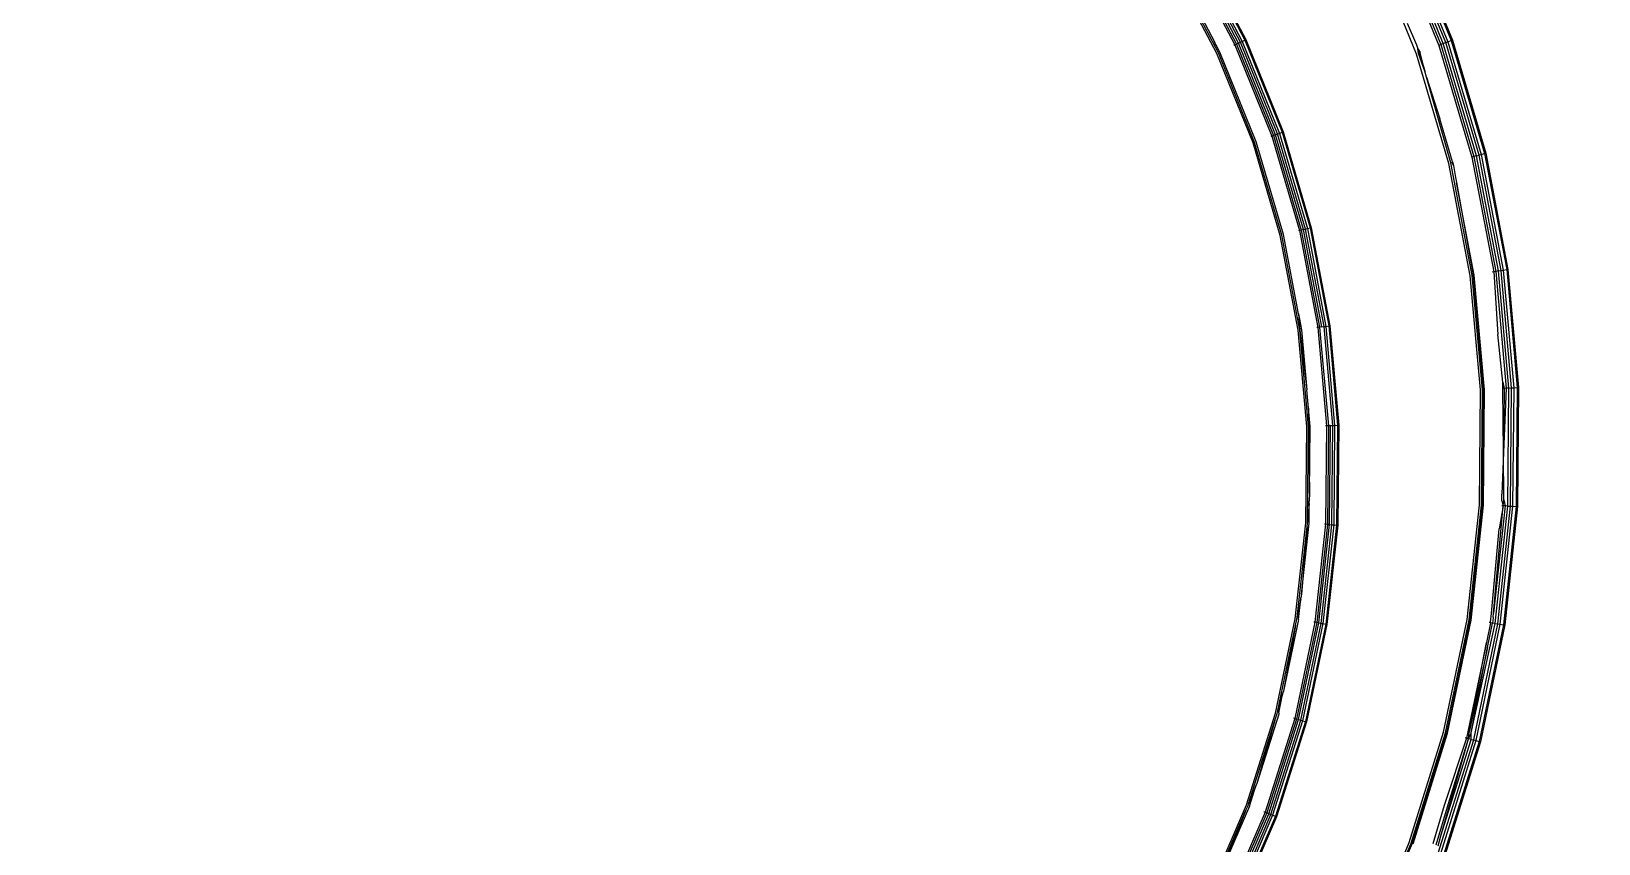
# Model space of a CAD drawing. Header units: millimetres. Extents: x -4865574 to 353735, y -2734656 to 279194.
# Drawn here: x -4826062.58 to -4826013.07, y -2670789.45 to -2670763.81 of the extents above; entities that cross this region are included whole.
import ezdxf

# ---------------------------------------------------------------- set-up
doc = ezdxf.new("R2010")
doc.units = ezdxf.units.MM
doc.layers.add('+AT9-Hardscape', color=1, linetype='Continuous')
doc.layers.add('+AT9-Hatch', color=8, linetype='Continuous')

# ---------------------------------------------------------------- blocks, each defined once
blk = doc.blocks.new('TABLE2')
at = {"layer": '+AT9-Hardscape'}
for p, q in [((1327.863, -409.819), (1326.467, -406.407)), ((1326.528, -406.375), (1327.927, -409.794)), ((1326.629, -406.324), (1328.032, -409.753)), ((1326.665, -406.305), (1328.07, -409.738)), ((1326.94, -410.181), (1325.582, -406.862)), ((1326.254, -406.516), (1327.641, -409.906)), ((1326.316, -406.484), (1327.706, -409.881)), ((1327.784, -409.85), (1326.391, -406.446)), ((1319.758, -407.148), (1321.2, -409.892)), ((1319.807, -407.117), (1321.252, -409.866)), ((1321.316, -409.835), (1319.867, -407.08)), ((1321.379, -409.805), (1319.927, -407.042)), ((1319.976, -407.012), (1321.431, -409.779)), ((1320.056, -406.962), (1321.515, -409.738)), ((1320.085, -406.944), (1321.546, -409.723)), ((1320.634, -410.167), (1319.222, -407.481)), ((1320.682, -410.144), (1319.267, -407.452)), ((1319.57, -407.914), (1320.572, -409.82)), ((1326.645, -409.205), (1326.937, -409.889)), ((1320.584, -409.85), (1320.572, -409.82)), ((1320.615, -409.902), (1320.584, -409.85)), ((1321.2, -409.892), (1321.167, -409.908)), ((1321.252, -409.866), (1321.2, -409.892)), ((1321.2, -409.892), (1322.366, -412.77)), ((1321.316, -409.835), (1321.252, -409.866)), ((1321.252, -409.866), (1322.42, -412.75)), ((1321.316, -409.835), (1321.379, -409.805)), ((1322.486, -412.726), (1321.316, -409.835)), ((1321.379, -409.805), (1321.431, -409.779)), ((1322.553, -412.702), (1321.379, -409.805)), ((1321.431, -409.779), (1321.515, -409.738)), ((1321.431, -409.779), (1322.607, -412.683)), ((1321.515, -409.738), (1321.546, -409.723)), ((1321.515, -409.738), (1322.695, -412.651)), ((1321.546, -409.723), (1322.727, -412.639)), ((1326.937, -409.889), (1326.975, -410.01)), ((1327.706, -409.881), (1327.641, -409.906)), ((1327.784, -409.85), (1327.706, -409.881)), ((1327.706, -409.881), (1328.752, -413.412)), ((1327.784, -409.85), (1327.863, -409.819)), ((1328.833, -413.389), (1327.784, -409.85)), ((1327.863, -409.819), (1327.927, -409.794)), ((1328.914, -413.367), (1327.863, -409.819)), ((1327.927, -409.794), (1328.032, -409.753)), ((1327.927, -409.794), (1328.98, -413.348)), ((1328.032, -409.753), (1328.07, -409.738)), ((1328.032, -409.753), (1329.088, -413.318)), ((1328.07, -409.738), (1329.128, -413.307)), ((1320.73, -410.12), (1320.615, -409.902)), ((1321.775, -412.985), (1320.634, -410.167)), ((1321.825, -412.967), (1320.682, -410.144)), ((1321.875, -412.949), (1320.73, -410.12)), ((1327.962, -413.631), (1326.94, -410.181)), ((1326.975, -410.01), (1327.059, -410.135)), ((1326.975, -410.01), (1327.03, -410.146)), ((1326.999, -410.158), (1326.975, -410.01)), ((1327.2, -410.718), (1326.999, -410.158)), ((1327.03, -410.146), (1327.2, -410.718)), ((1327.2, -410.718), (1327.059, -410.135)), ((1327.641, -409.906), (1328.685, -413.43)), ((1327.258, -410.913), (1327.2, -410.718)), ((1328.023, -413.614), (1327.258, -410.913)), ((1327.258, -410.913), (1327.677, -412.221)), ((1328.079, -413.578), (1327.677, -412.221)), ((1322.366, -412.77), (1322.332, -412.783)), ((1322.42, -412.75), (1322.366, -412.77)), ((1322.366, -412.77), (1323.243, -415.754)), ((1322.486, -412.726), (1322.42, -412.75)), ((1322.42, -412.75), (1323.299, -415.74)), ((1322.486, -412.726), (1322.553, -412.702)), ((1323.367, -415.723), (1322.486, -412.726)), ((1322.553, -412.702), (1322.607, -412.683)), ((1323.435, -415.706), (1322.553, -412.702)), ((1322.607, -412.683), (1322.695, -412.651)), ((1322.607, -412.683), (1323.491, -415.692)), ((1322.695, -412.651), (1322.727, -412.639)), ((1322.695, -412.651), (1323.582, -415.669)), ((1322.727, -412.639), (1323.615, -415.661)), ((1322.634, -415.906), (1321.775, -412.985)), ((1322.685, -415.893), (1321.825, -412.967)), ((1322.737, -415.88), (1321.875, -412.949)), ((1328.914, -413.367), (1328.98, -413.348)), ((1328.98, -413.348), (1329.088, -413.318)), ((1328.98, -413.348), (1329.677, -417.002)), ((1329.088, -413.318), (1329.128, -413.307)), ((1329.088, -413.318), (1329.787, -416.983)), ((1329.128, -413.307), (1329.827, -416.976)), ((1328.638, -417.178), (1327.962, -413.631)), ((1328.701, -417.167), (1328.023, -413.614)), ((1328.079, -413.578), (1328.055, -413.605)), ((1328.055, -413.605), (1328.104, -413.702)), ((1328.079, -413.578), (1328.104, -413.702)), ((1328.104, -413.702), (1328.173, -414.073)), ((1328.752, -413.412), (1328.685, -413.43)), ((1328.685, -413.43), (1329.376, -417.053)), ((1328.833, -413.389), (1328.752, -413.412)), ((1328.752, -413.412), (1329.444, -417.041)), ((1328.833, -413.389), (1328.914, -413.367)), ((1329.526, -417.027), (1328.833, -413.389)), ((1329.609, -417.013), (1328.914, -413.367)), ((1328.173, -414.073), (1328.185, -414.132)), ((1328.185, -414.132), (1328.194, -414.17)), ((1328.194, -414.17), (1328.206, -414.237)), ((1328.763, -417.157), (1328.206, -414.237)), ((1328.206, -414.237), (1328.733, -417.162)), ((1323.243, -415.754), (1323.208, -415.763)), ((1323.299, -415.74), (1323.243, -415.754)), ((1323.243, -415.754), (1323.822, -418.812)), ((1323.367, -415.723), (1323.299, -415.74)), ((1323.299, -415.74), (1323.879, -418.804)), ((1323.367, -415.723), (1323.435, -415.706)), ((1323.949, -418.794), (1323.367, -415.723)), ((1323.435, -415.706), (1323.491, -415.692)), ((1324.018, -418.784), (1323.435, -415.706)), ((1323.491, -415.692), (1323.582, -415.669)), ((1323.491, -415.692), (1324.075, -418.776)), ((1323.582, -415.669), (1323.615, -415.661)), ((1323.582, -415.669), (1324.168, -418.763)), ((1323.615, -415.661), (1324.202, -418.758)), ((1323.201, -418.9), (1322.634, -415.906)), ((1323.253, -418.892), (1322.685, -415.893)), ((1323.21, -418.378), (1322.737, -415.88)), ((1328.961, -420.784), (1328.638, -417.178)), ((1329.024, -420.78), (1328.701, -417.167)), ((1328.733, -417.162), (1329.057, -420.778)), ((1329.087, -420.776), (1328.763, -417.157)), ((1329.376, -417.053), (1329.333, -417.06)), ((1329.444, -417.041), (1329.376, -417.053)), ((1329.376, -417.053), (1329.51, -419.038)), ((1329.526, -417.027), (1329.444, -417.041)), ((1329.444, -417.041), (1329.774, -420.732)), ((1329.526, -417.027), (1329.609, -417.013)), ((1329.858, -420.727), (1329.526, -417.027)), ((1329.609, -417.013), (1329.677, -417.002)), ((1329.941, -420.721), (1329.609, -417.013)), ((1329.677, -417.002), (1329.787, -416.983)), ((1329.677, -417.002), (1330.009, -420.717)), ((1329.787, -416.983), (1329.827, -416.976)), ((1329.787, -416.983), (1330.12, -420.71)), ((1329.827, -416.976), (1330.161, -420.707)), ((1323.21, -418.378), (1323.306, -418.885)), ((1323.21, -418.378), (1323.253, -418.892)), ((1323.879, -418.804), (1323.822, -418.812)), ((1323.949, -418.794), (1323.879, -418.804)), ((1323.879, -418.804), (1324.155, -421.911)), ((1323.949, -418.794), (1324.018, -418.784)), ((1324.018, -418.784), (1324.075, -418.776)), ((1324.296, -421.906), (1324.018, -418.784)), ((1324.075, -418.776), (1324.168, -418.763)), ((1324.075, -418.776), (1324.353, -421.903)), ((1324.168, -418.763), (1324.202, -418.758)), ((1324.168, -418.763), (1324.447, -421.9)), ((1324.202, -418.758), (1324.481, -421.899)), ((1323.471, -421.936), (1323.201, -418.9)), ((1323.524, -421.934), (1323.253, -418.892)), ((1323.253, -418.892), (1323.475, -420.781)), ((1323.306, -418.885), (1323.475, -420.781)), ((1323.822, -418.812), (1323.786, -418.817)), ((1323.822, -418.812), (1324.098, -421.913)), ((1329.67, -420.537), (1329.51, -419.038)), ((1323.525, -421.353), (1323.475, -420.781)), ((1328.928, -424.413), (1328.961, -420.784)), ((1328.991, -424.416), (1329.024, -420.78)), ((1329.057, -420.778), (1329.024, -424.417)), ((1329.053, -424.418), (1329.087, -420.776)), ((1329.663, -420.739), (1329.67, -420.537)), ((1329.706, -420.736), (1329.663, -420.739)), ((1329.687, -422.753), (1329.663, -420.739)), ((1329.67, -420.537), (1329.706, -420.736)), ((1329.774, -420.732), (1329.687, -422.753)), ((1329.706, -420.736), (1329.687, -422.753)), ((1329.774, -420.732), (1329.706, -420.736)), ((1329.858, -420.727), (1329.774, -420.732)), ((1329.823, -424.45), (1329.858, -420.727)), ((1329.858, -420.727), (1329.941, -420.721)), ((1329.907, -424.453), (1329.941, -420.721)), ((1329.941, -420.721), (1330.009, -420.717)), ((1330.009, -420.717), (1329.975, -424.456)), ((1330.009, -420.717), (1330.12, -420.71)), ((1330.12, -420.71), (1330.086, -424.46)), ((1330.12, -420.71), (1330.161, -420.707)), ((1330.161, -420.707), (1330.127, -424.462)), ((1323.525, -421.353), (1323.524, -421.934)), ((1323.577, -421.932), (1323.525, -421.353)), ((1323.44, -424.983), (1323.471, -421.936)), ((1323.494, -424.954), (1323.524, -421.934)), ((1323.524, -421.934), (1323.556, -424.038)), ((1323.556, -424.038), (1323.577, -421.932)), ((1324.098, -421.913), (1324.061, -421.914)), ((1324.098, -421.913), (1324.067, -425.025)), ((1324.155, -421.911), (1324.098, -421.913)), ((1324.155, -421.911), (1324.124, -425.029)), ((1324.226, -421.908), (1324.155, -421.911)), ((1324.155, -421.911), (1324.189, -421.91)), ((1324.194, -425.034), (1324.226, -421.908)), ((1324.226, -421.908), (1324.296, -421.906)), ((1324.265, -425.039), (1324.296, -421.906)), ((1324.296, -421.906), (1324.353, -421.903)), ((1324.353, -421.903), (1324.322, -425.042)), ((1324.353, -421.903), (1324.447, -421.9)), ((1324.447, -421.9), (1324.415, -425.049)), ((1324.447, -421.9), (1324.481, -421.899)), ((1324.481, -421.899), (1324.45, -425.051)), ((1329.687, -422.753), (1329.632, -424.078)), ((1329.699, -424.252), (1329.687, -422.753)), ((1323.556, -424.038), (1323.551, -424.293)), ((1329.63, -424.286), (1329.633, -424.25)), ((1329.633, -424.25), (1329.632, -424.078)), ((1323.553, -424.364), (1323.494, -424.954)), ((1323.546, -424.99), (1323.553, -424.364)), ((1323.553, -424.364), (1323.551, -424.293)), ((1328.538, -428.028), (1328.928, -424.413)), ((1328.6, -428.037), (1328.991, -424.416)), ((1329.024, -424.417), (1328.633, -428.042)), ((1328.663, -428.046), (1329.053, -424.418)), ((1329.375, -427.828), (1329.672, -424.443)), ((1329.74, -424.446), (1329.375, -427.828)), ((1329.424, -428.157), (1329.823, -424.45)), ((1329.506, -428.17), (1329.907, -424.453)), ((1329.672, -424.443), (1329.55, -425.171)), ((1329.975, -424.456), (1329.574, -428.179)), ((1329.672, -424.443), (1329.629, -424.442)), ((1329.63, -424.286), (1329.672, -424.443)), ((1329.672, -424.443), (1329.699, -424.252)), ((1329.74, -424.446), (1329.672, -424.443)), ((1330.086, -424.46), (1329.684, -428.196)), ((1329.699, -424.252), (1329.74, -424.446)), ((1330.127, -424.462), (1329.724, -428.201)), ((1329.823, -424.45), (1329.74, -424.446)), ((1329.823, -424.45), (1329.907, -424.453)), ((1329.907, -424.453), (1329.975, -424.456)), ((1329.975, -424.456), (1330.086, -424.46)), ((1330.086, -424.46), (1330.127, -424.462)), ((1323.11, -428.009), (1323.44, -424.983)), ((1323.169, -427.961), (1323.481, -425.102)), ((1323.302, -427.229), (1323.546, -424.99)), ((1323.481, -425.102), (1323.302, -427.229)), ((1323.481, -425.102), (1323.493, -424.986)), ((1323.493, -424.986), (1323.494, -424.954)), ((1324.067, -425.025), (1323.73, -428.117)), ((1324.124, -425.029), (1323.786, -428.127)), ((1323.856, -428.139), (1324.194, -425.034)), ((1323.925, -428.151), (1324.265, -425.039)), ((1324.322, -425.042), (1323.982, -428.16)), ((1324.067, -425.025), (1324.031, -425.023)), ((1324.124, -425.029), (1324.067, -425.025)), ((1324.415, -425.049), (1324.074, -428.176)), ((1324.45, -425.051), (1324.108, -428.182)), ((1324.158, -425.031), (1324.124, -425.029)), ((1324.124, -425.029), (1324.194, -425.034)), ((1324.194, -425.034), (1324.265, -425.039)), ((1324.265, -425.039), (1324.322, -425.042)), ((1324.322, -425.042), (1324.415, -425.049)), ((1324.415, -425.049), (1324.45, -425.051)), ((1329.299, -427.945), (1329.55, -425.171)), ((1323.286, -427.375), (1323.169, -427.961)), ((1323.215, -428.028), (1323.286, -427.375)), ((1323.302, -427.229), (1323.285, -427.343)), ((1323.286, -427.375), (1323.285, -427.343)), ((1322.484, -430.985), (1323.11, -428.009)), ((1323.215, -428.028), (1322.739, -430.29)), ((1323.73, -428.117), (1323.09, -431.156)), ((1323.121, -428.218), (1323.163, -428.019)), ((1323.786, -428.127), (1323.145, -431.172)), ((1323.163, -428.019), (1323.169, -427.961)), ((1323.213, -431.191), (1323.856, -428.139)), ((1323.281, -431.21), (1323.925, -428.151)), ((1323.982, -428.16), (1323.337, -431.226)), ((1324.074, -428.176), (1323.427, -431.251)), ((1324.108, -428.182), (1323.46, -431.261)), ((1323.73, -428.117), (1323.694, -428.111)), ((1323.786, -428.127), (1323.73, -428.117)), ((1323.856, -428.139), (1323.786, -428.127)), ((1323.856, -428.139), (1323.925, -428.151)), ((1323.925, -428.151), (1323.982, -428.16)), ((1323.982, -428.16), (1324.074, -428.176)), ((1324.074, -428.176), (1324.108, -428.182)), ((1327.796, -431.591), (1328.538, -428.028)), ((1327.857, -431.607), (1328.6, -428.037)), ((1328.633, -428.042), (1327.889, -431.615)), ((1327.918, -431.622), (1328.663, -428.046)), ((1328.668, -431.606), (1329.424, -428.157)), ((1328.744, -431.833), (1329.506, -428.17)), ((1329.574, -428.179), (1328.81, -431.85)), ((1329.684, -428.196), (1328.917, -431.878)), ((1329.724, -428.201), (1328.956, -431.888)), ((1329.274, -428.136), (1329.144, -428.758)), ((1329.181, -428.917), (1329.341, -428.145)), ((1329.274, -428.136), (1329.231, -428.129)), ((1329.274, -428.136), (1329.288, -428.003)), ((1329.341, -428.145), (1329.274, -428.136)), ((1329.288, -428.003), (1329.299, -427.945)), ((1329.359, -427.981), (1329.341, -428.145)), ((1329.424, -428.157), (1329.341, -428.145)), ((1329.364, -427.955), (1329.359, -427.981)), ((1329.364, -427.955), (1329.375, -427.828)), ((1329.424, -428.157), (1329.506, -428.17)), ((1329.506, -428.17), (1329.574, -428.179)), ((1329.574, -428.179), (1329.684, -428.196)), ((1329.684, -428.196), (1329.724, -428.201)), ((1322.544, -430.956), (1323.121, -428.218)), ((1323.121, -428.218), (1322.739, -430.29)), ((1329.144, -428.758), (1328.516, -431.775)), ((1328.605, -431.59), (1329.144, -428.758)), ((1329.181, -428.917), (1328.605, -431.59)), ((1328.668, -431.606), (1329.181, -428.917)), ((1322.721, -430.348), (1322.544, -430.956)), ((1322.594, -430.976), (1322.721, -430.348)), ((1322.739, -430.29), (1322.721, -430.348)), ((1321.567, -433.878), (1322.484, -430.985)), ((1322.587, -431.014), (1321.893, -433.205)), ((1323.09, -431.156), (1322.154, -434.111)), ((1323.145, -431.172), (1322.207, -434.133)), ((1322.467, -431.214), (1322.535, -430.999)), ((1322.535, -430.999), (1322.544, -430.956)), ((1322.594, -430.976), (1322.587, -431.014)), ((1323.09, -431.156), (1323.055, -431.146)), ((1323.145, -431.172), (1323.09, -431.156)), ((1323.213, -431.191), (1323.145, -431.172)), ((1321.632, -433.851), (1322.467, -431.214)), ((1322.467, -431.214), (1321.893, -433.205)), ((1322.273, -434.159), (1323.213, -431.191)), ((1322.339, -434.185), (1323.281, -431.21)), ((1323.337, -431.226), (1322.393, -434.206)), ((1323.427, -431.251), (1322.48, -434.241)), ((1323.46, -431.261), (1322.512, -434.254)), ((1323.213, -431.191), (1323.281, -431.21)), ((1323.281, -431.21), (1323.337, -431.226)), ((1323.337, -431.226), (1323.427, -431.251)), ((1323.427, -431.251), (1323.46, -431.261)), ((1326.71, -435.066), (1327.796, -431.591)), ((1326.769, -435.088), (1327.857, -431.607)), ((1327.889, -431.615), (1326.8, -435.099)), ((1326.828, -435.11), (1327.918, -431.622)), ((1328.582, -431.792), (1328.605, -431.59)), ((1328.582, -431.792), (1328.668, -431.606)), ((1328.663, -431.813), (1328.668, -431.606)), ((1327.627, -435.406), (1328.744, -431.833)), ((1328.81, -431.85), (1327.691, -435.43)), ((1327.711, -434.86), (1328.582, -431.792)), ((1327.711, -434.86), (1328.663, -431.813)), ((1328.917, -431.878), (1327.795, -435.469)), ((1328.516, -431.775), (1327.808, -433.899)), ((1328.956, -431.888), (1327.833, -435.483)), ((1327.944, -433.834), (1328.582, -431.792)), ((1328.516, -431.775), (1328.475, -431.764)), ((1328.582, -431.792), (1328.516, -431.775)), ((1328.663, -431.813), (1328.582, -431.792)), ((1328.663, -431.813), (1328.744, -431.833)), ((1328.744, -431.833), (1328.81, -431.85)), ((1328.81, -431.85), (1328.917, -431.878)), ((1328.917, -431.878), (1328.956, -431.888)), ((1321.864, -433.277), (1321.632, -433.851)), ((1321.667, -433.918), (1321.864, -433.277)), ((1321.893, -433.205), (1321.864, -433.277)), ((1320.371, -436.66), (1321.567, -433.878)), ((1320.418, -436.685), (1321.55, -434.053)), ((1321.667, -433.918), (1320.794, -435.947)), ((1321.55, -434.053), (1320.794, -435.947)), ((1322.154, -434.111), (1320.931, -436.953)), ((1322.207, -434.133), (1320.983, -436.98)), ((1321.55, -434.053), (1321.617, -433.898)), ((1321.617, -433.898), (1321.632, -433.851)), ((1322.154, -434.111), (1322.12, -434.098)), ((1322.207, -434.133), (1322.154, -434.111)), ((1322.273, -434.159), (1322.207, -434.133)), ((1327.808, -433.899), (1327.451, -435.108)), ((1327.558, -435.147), (1327.944, -433.834)), ((1321.045, -437.013), (1322.273, -434.159)), ((1321.108, -437.046), (1322.339, -434.185)), ((1322.393, -434.206), (1321.16, -437.072)), ((1322.48, -434.241), (1321.243, -437.116)), ((1322.512, -434.254), (1321.274, -437.132)), ((1322.273, -434.159), (1322.339, -434.185)), ((1322.339, -434.185), (1322.393, -434.206)), ((1322.393, -434.206), (1322.48, -434.241)), ((1322.48, -434.241), (1322.512, -434.254)), ((1325.291, -438.417), (1326.71, -435.066)), ((1325.347, -438.445), (1326.769, -435.088)), ((1326.8, -435.099), (1325.377, -438.46)), ((1327.619, -435.169), (1327.711, -434.86))]:
    blk.add_line(p, q, dxfattribs=at)

msp = doc.modelspace()

# ---------------------------------------------------------------- hatches: boundary and pattern name
at = {"layer": '+AT9-Hatch'}
h = msp.add_hatch(dxfattribs=at)
h.set_pattern_fill('CTYSQMK2', color=8, scale=2, angle=90)
h.set_pattern_definition([(90, (9e-15, 143.7), (-609.6, 609.6), [931.82948, -287.37052]), (180, (-143.7, 9e-15), (-609.6, -609.6), [931.82948, -287.37052]), (135, (-609.6, 465.9), (-609.60134, -609.60134), [203.2, -658.90648]), (405, (-609.6, 465.9), (-609.60134, 609.60134), [203.2, -658.90648]), (135, (-465.9, 609.6), (-609.60134, -609.60134), [203.2, -658.90648]), (405, (-753.3, 609.6), (-609.60134, 609.60134), [203.2, -658.90648])])
h.paths.add_polyline_path([(-4841253.645, -2670527.104), (-4841253.645, -2670577.104), (-4841253.645, -2671727.104), (-4841253.645, -2671777.104), (-4841253.645, -2672927.104), (-4841253.645, -2672977.104), (-4841253.645, -2673132.104), (-4822653.644, -2673132.104), (-4822653.644, -2672397.118), (-4822653.644, -2672347.118), (-4822653.644, -2671197.118), (-4822653.644, -2671147.118), (-4822653.644, -2669997.118), (-4822653.644, -2669947.118), (-4822653.644, -2668797.118), (-4822653.644, -2668747.118), (-4822653.644, -2666527.714), (-4841380.204, -2666527.714), (-4841253.645, -2669327.104), (-4841253.645, -2669377.104), (-4841322.645, -2669377.104), (-4841322.645, -2670527.104)])
edge = h.paths.add_edge_path(flags=16)
edge.add_spline(control_points=[(-4840332.707, -2670233.769), (-4840264.113, -2670154.237), (-4840112.569, -2670007.559), (-4839849.527, -2669831.803), (-4839559.263, -2669705.992), (-4839251.163, -2669634.193), (-4838935.185, -2669618.726), (-4838621.545, -2669660.093), (-4838320.383, -2669756.956), (-4838041.434, -2669906.182), (-4837793.717, -2670102.949), (-4837585.239, -2670340.895), (-4837422.741, -2670612.327), (-4837311.475, -2670908.471), (-4837255.039, -2671219.752), (-4837255.258, -2671536.108), (-4837312.124, -2671847.311), (-4837423.798, -2672143.301), (-4837586.671, -2672414.508), (-4837795.477, -2672652.166), (-4838043.467, -2672848.59), (-4838229.569, -2672947.817), (-4838326.312, -2672988.699)], knot_values=[1.896909, 1.896909, 1.896909, 1.896909, 2.076953, 2.256997, 2.437041, 2.617085, 2.797128, 2.977172, 3.157216, 3.33726, 3.517304, 3.697348, 3.877392, 4.057436, 4.23748, 4.417524, 4.597568, 4.777611, 4.957655, 5.137699, 5.317743, 5.497787, 5.497787, 5.497787, 5.497787], degree=3, periodic=0)
edge.add_line((-4838326.312, -2672988.699), (-4838359.765, -2672948.481))
edge.add_arc((-4839007.504, -2671376.72), 1700, 285.820153, 292.39706, ccw=False)
edge.add_arc((-4839007.504, -2671376.72), 1700, 284.338327, 285.820153, ccw=False)
edge.add_line((-4838574.916, -2673019.373), (-4838587.41, -2672971.929))
edge.add_spline(control_points=[(-4838587.41, -2672971.929), (-4838612.363, -2672978.502), (-4838728.833, -2673006.275), (-4838866.081, -2673023.547), (-4838978.088, -2673026.156), (-4838996.212, -2673026.28)], knot_values=[1.503934, 1.503934, 1.503934, 1.503934, 1.550862, 1.721628, 1.75459, 1.75459, 1.75459, 1.75459], degree=3, periodic=0)
edge.add_spline(control_points=[(-4838996.212, -2673026.28), (-4839071.984, -2673026.795), (-4839209.874, -2673018.235), (-4839345.502, -2672992.508), (-4839405.72, -2672977.53)], knot_values=[1.253278, 1.253278, 1.253278, 1.253278, 1.391083, 1.503934, 1.503934, 1.503934, 1.503934], degree=3, periodic=0)
edge.add_line((-4839405.72, -2672977.53), (-4839414.252, -2673011.829))
edge.add_arc((-4839007.504, -2671376.72), 1700, 256.163969, 256.743441)
edge.add_arc((-4839007.504, -2671376.72), 1700, 257.189441, 258.228528)
edge.add_line((-4839346.007, -2673038.883), (-4839414.252, -2673011.829))
edge.add_arc((-4839007.504, -2671376.72), 1700, 255.211907, 256.163969, ccw=False)
edge.add_arc((-4839007.504, -2671376.72), 1700, 248.755201, 255.211907, ccw=False)
edge.add_arc((-4839007.504, -2671376.72), 1700, 247.278191, 248.755201, ccw=False)
edge.add_arc((-4839007.504, -2671376.72), 1700, 240.781048, 247.278191, ccw=False)
edge.add_line((-4839839.274, -2672859.339), (-4839863.737, -2672902.945))
edge.add_spline(control_points=[(-4839863.737, -2672902.945), (-4839953.847, -2672852.392), (-4840039.467, -2672793.839), (-4840119.259, -2672728.2)], knot_values=[7.091892, 7.091892, 7.091892, 7.091892, 7.269014, 7.269014, 7.269014, 7.269014], degree=3, periodic=0)
edge.add_spline(control_points=[(-4840128.195, -2672720.8), (-4840204.579, -2672657.109), (-4840349.225, -2672513.947), (-4840466.965, -2672347.878), (-4840519.034, -2672258.636)], knot_values=[6.737646, 6.737646, 6.737646, 6.737646, 6.908139, 7.085262, 7.085262, 7.085262, 7.085262], degree=3, periodic=0)
edge.add_spline(control_points=[(-4840519.034, -2672258.636), (-4840571.103, -2672169.394), (-4840615.248, -2672075.529), (-4840650.778, -2671978.509)], knot_values=[6.560523, 6.560523, 6.560523, 6.560523, 6.737646, 6.737646, 6.737646, 6.737646], degree=3, periodic=0)
edge.add_spline(control_points=[(-4840650.778, -2671978.509), (-4840686.308, -2671881.49), (-4840728.451, -2671724.636), (-4840748.442, -2671563.891), (-4840752.748, -2671505.591)], knot_values=[6.283185, 6.283185, 6.283185, 6.283185, 6.460308, 6.560523, 6.560523, 6.560523, 6.560523], degree=3, periodic=0)
edge.add_spline(control_points=[(-4840752.748, -2671505.591), (-4840756.052, -2671460.85), (-4840761.291, -2671312.649), (-4840738.155, -2671061.217), (-4840655.487, -2670761.216), (-4840521.253, -2670480.474), (-4840400.187, -2670312.01), (-4840332.707, -2670233.769)], knot_values=[5.497787, 5.497787, 5.497787, 5.497787, 5.574695, 5.751817, 5.92894, 6.106063, 6.283185, 6.283185, 6.283185, 6.283185], degree=3, periodic=0)
h.paths.add_polyline_path([(-4839326.958, -2673046.435), (-4839311.452, -2673063.339), (-4839354.318, -2673040.967, -0.004534), (-4839397.334, -2673031.42, -0.002528), (-4839414.252, -2673011.829), (-4839345.132, -2673042.855, 0.002724), (-4839326.958, -2673046.435)], flags=16)
h.paths.add_polyline_path([(-4840527.23, -2670671.489), (-4839806.248, -2670671.489), (-4839806.248, -2671511.489), (-4840527.23, -2671511.489)], flags=0)
edge = h.paths.add_edge_path(flags=0)
edge.add_spline(control_points=[(-4840111.719, -2672534.052), (-4840150.397, -2672497.147), (-4840242.474, -2672400.044), (-4840321.801, -2672292.013), (-4840364.278, -2672223.998)], knot_values=[1.253278, 1.253278, 1.253278, 1.253278, 1.353541, 1.503934, 1.503934, 1.503934, 1.503934], degree=3, periodic=0)
edge.add_spline(control_points=[(-4840364.278, -2672223.998), (-4840357.212, -2672235.315), (-4840301.076, -2672322.758), (-4840217.974, -2672428.046), (-4840133.242, -2672513.519), (-4840111.72, -2672534.052)], knot_values=[0.484517, 0.484517, 0.484517, 0.484517, 0.50954, 0.679386, 0.735173, 0.735173, 0.735173, 0.735173], degree=3, periodic=0)
edge = h.paths.add_edge_path(flags=0)
edge.add_spline(control_points=[(-4840111.719, -2672534.052), (-4840082.71, -2672561.73), (-4839982.549, -2672650.36), (-4839871.742, -2672726.003), (-4839790.15, -2672771.777)], knot_values=[1.503934, 1.503934, 1.503934, 1.503934, 1.579131, 1.75459, 1.75459, 1.75459, 1.75459], degree=3, periodic=0)
edge.add_spline(control_points=[(-4839790.15, -2672771.776), (-4839853.668, -2672736.138), (-4839965.758, -2672662.78), (-4840067.717, -2672576.033), (-4840111.72, -2672534.052)], knot_values=[0.735173, 0.735173, 0.735173, 0.735173, 0.871769, 0.985829, 0.985829, 0.985829, 0.985829], degree=3, periodic=0)
edge = h.paths.add_edge_path(flags=0)
edge.add_spline(control_points=[(-4839814.613, -2672815.382), (-4839877.912, -2672779.867), (-4839985.907, -2672709.544), (-4840084.862, -2672627.16), (-4840126.031, -2672589.182)], knot_values=[0.751967, 0.751967, 0.751967, 0.751967, 0.883965, 0.985829, 0.985829, 0.985829, 0.985829], degree=3, periodic=0)
edge.add_spline(control_points=[(-4840126.031, -2672589.182), (-4840102.428, -2672610.958), (-4840005.371, -2672695.397), (-4839898.756, -2672768.178), (-4839814.614, -2672815.383)], knot_values=[1.520728, 1.520728, 1.520728, 1.520728, 1.579131, 1.75459, 1.75459, 1.75459, 1.75459], degree=3, periodic=0)
edge = h.paths.add_edge_path(flags=0)
edge.add_spline(control_points=[(-4840652.625, -2671498.198), (-4840645.71, -2671591.841), (-4840625.264, -2671719.273), (-4840590.193, -2671843.058), (-4840579.689, -2671876.124)], knot_values=[0, 0, 0, 0, 0.170766, 0.233862, 0.233862, 0.233862, 0.233862], degree=3, periodic=0)
edge.add_spline(control_points=[(-4840579.689, -2671876.124), (-4840600.55, -2671810.443), (-4840631.8, -2671685.445), (-4840648.225, -2671557.714), (-4840652.621, -2671498.197)], knot_values=[0.768761, 0.768761, 0.768761, 0.768761, 0.894089, 1.002623, 1.002623, 1.002623, 1.002623], degree=3, periodic=0)
edge = h.paths.add_edge_path(flags=0)
edge.add_spline(control_points=[(-4840146.234, -2672570.227), (-4840186.122, -2672532.169), (-4840274.715, -2672438.74), (-4840351.862, -2672335.501), (-4840391.817, -2672273.855)], knot_values=[1.270072, 1.270072, 1.270072, 1.270072, 1.370334, 1.503934, 1.503934, 1.503934, 1.503934], degree=3, periodic=0)
edge.add_spline(control_points=[(-4840391.818, -2672273.856), (-4840388.533, -2672278.926), (-4840333.721, -2672362.495), (-4840253.434, -2672463.546), (-4840166.966, -2672550.45), (-4840146.235, -2672570.228)], knot_values=[0.501311, 0.501311, 0.501311, 0.501311, 0.512298, 0.683065, 0.735173, 0.735173, 0.735173, 0.735173], degree=3, periodic=0)
edge = h.paths.add_edge_path(flags=0)
edge.add_line((-4839895.171, -2672826.561), (-4839834.4, -2672850.652))
edge.add_spline(control_points=[(-4839839.274, -2672859.339), (-4839849.152, -2672853.797), (-4839858.974, -2672848.156), (-4839868.74, -2672842.418)], knot_values=[7.249026, 7.249026, 7.249026, 7.249026, 7.269014, 7.269014, 7.269014, 7.269014], degree=3, periodic=0)
edge.add_line((-4839868.744, -2672842.416), (-4839941.734, -2672813.481))
edge.add_line((-4839939.891, -2672808.833), (-4839895.182, -2672826.557))
h.paths.add_polyline_path([(-4840166.044, -2672590.99), (-4840100.47, -2672669.388), (-4840150.266, -2672615.452), (-4840169.503, -2672594.615)], is_closed=False, flags=0)
edge = h.paths.add_edge_path(flags=0)
edge.add_spline(control_points=[(-4839918.841, -2672811.799), (-4839910.992, -2672816.784), (-4839903.101, -2672821.705), (-4839895.171, -2672826.561)], knot_values=[7.214485, 7.214485, 7.214485, 7.214485, 7.230895, 7.230895, 7.230895, 7.230895], degree=3, periodic=0)
edge.add_line((-4839895.182, -2672826.557), (-4839939.891, -2672808.833))
edge.add_line((-4839938.048, -2672804.185), (-4839918.857, -2672811.793))
h.paths.add_polyline_path([(-4839982.884, -2672772.646), (-4839999.563, -2672788.045), (-4840028.855, -2672722.853), (-4839992.377, -2672762.364)], is_closed=False, flags=0)
h.paths.add_polyline_path([(-4840491.184, -2672212.585), (-4840512.886, -2672219.243), (-4840511.711, -2672145.669), (-4840495.283, -2672199.222)], is_closed=False, flags=0)
h.paths.add_polyline_path([(-4840093.122, -2672662.604), (-4840046.587, -2672727.75), (-4840065.119, -2672707.677), (-4840100.47, -2672669.388)], is_closed=False, flags=0)
h.paths.add_polyline_path([(-4840418.514, -2672324.902), (-4840468.101, -2672263.822), (-4840435.467, -2672299.169), (-4840169.503, -2672594.615), (-4840418.498, -2672324.92)], is_closed=False, flags=0)
edge = h.paths.add_edge_path(flags=0)
edge.add_spline(control_points=[(-4840532.036, -2671860.987), (-4840552.264, -2671797.297), (-4840582.567, -2671676.087), (-4840598.494, -2671552.228), (-4840602.757, -2671494.515)], knot_values=[0.768761, 0.768761, 0.768761, 0.768761, 0.894089, 1.002623, 1.002623, 1.002623, 1.002623], degree=3, periodic=0)
edge.add_spline(control_points=[(-4840602.761, -2671494.516), (-4840596.091, -2671584.832), (-4840576.323, -2671708.406), (-4840542.369, -2671828.455), (-4840532.035, -2671860.987)], knot_values=[0, 0, 0, 0, 0.169847, 0.233862, 0.233862, 0.233862, 0.233862], degree=3, periodic=0)

# ---------------------------------------------------------------- block references
msp.add_blockref('TABLE2', (-4827345.764, -2670354.349))

doc.saveas('drawing.dxf')
